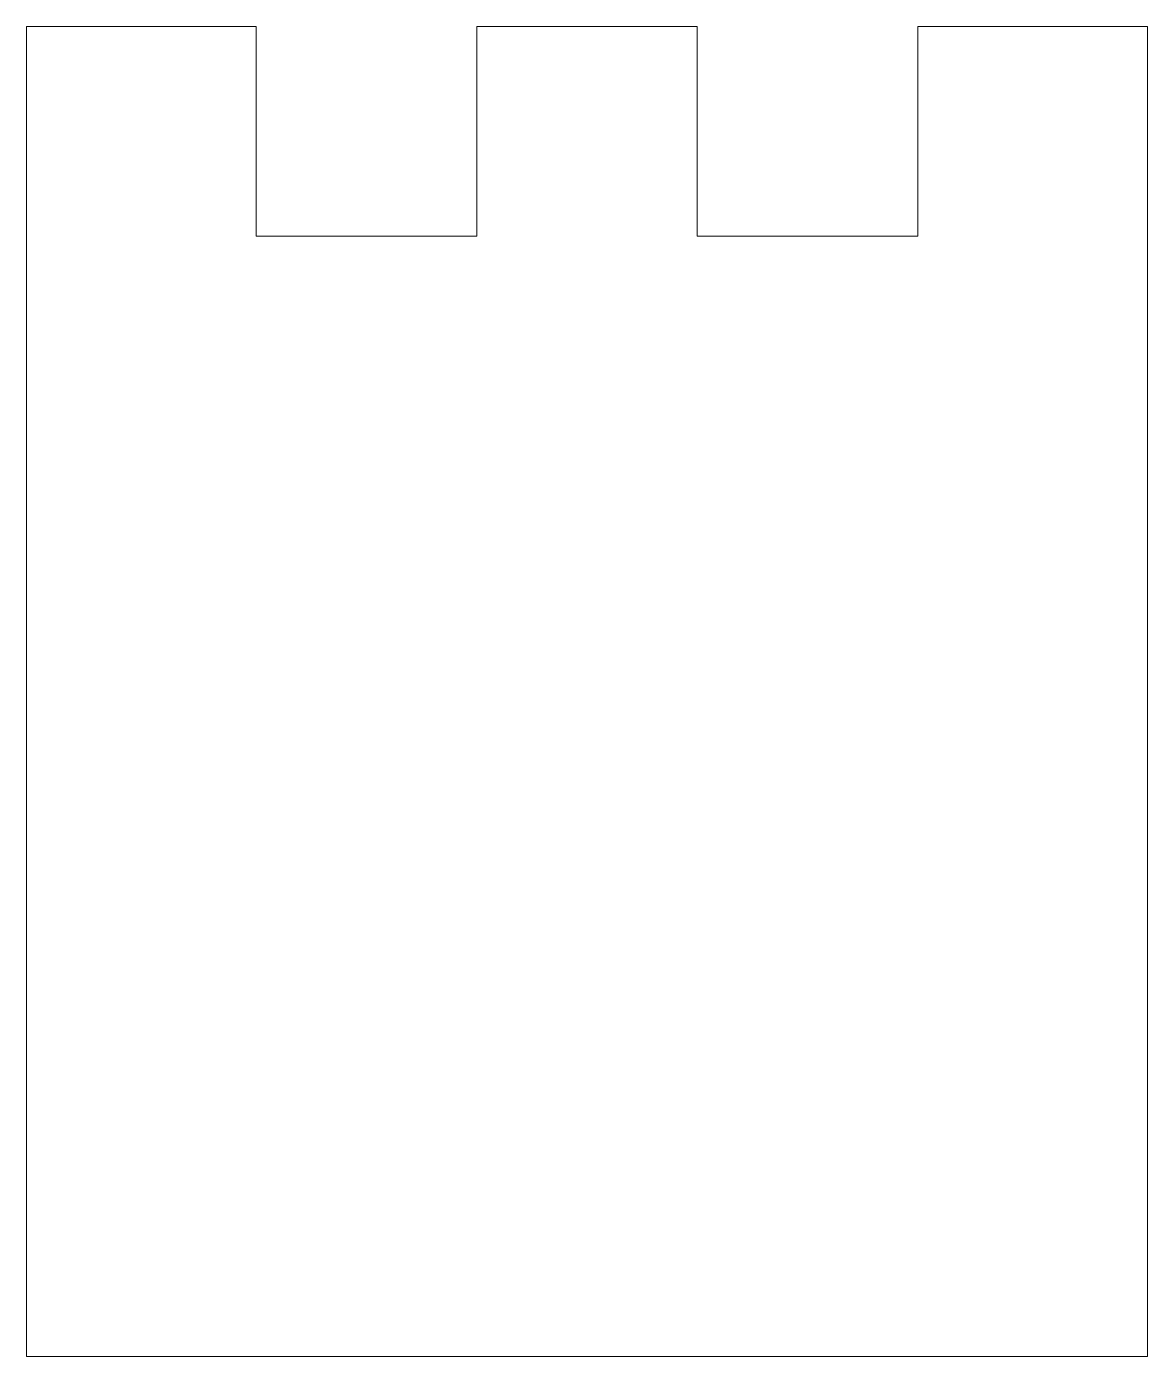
# Model space of a CAD drawing. Header units: inches. Extents: x 499.8 to 550.6, y -160.5 to -100.2.
import ezdxf

# ---------------------------------------------------------------- set-up
doc = ezdxf.new("R2010")
doc.units = ezdxf.units.IN
doc.layers.get('0').update_dxf_attribs({"linetype": 'CONTINUOUS', "lineweight": 0})

msp = doc.modelspace()

# ---------------------------------------------------------------- linework, layer by layer
at = {"color": 250}
msp.add_lwpolyline([(550.59, -100.199), (550.59, -160.499), (499.79, -160.499), (499.79, -100.199), (510.19, -100.199), (510.19, -109.699), (520.19, -109.699), (520.19, -100.199), (530.19, -100.199), (530.19, -109.699), (540.19, -109.699), (540.19, -100.199)], close=True, dxfattribs=at)

doc.saveas('drawing.dxf')
